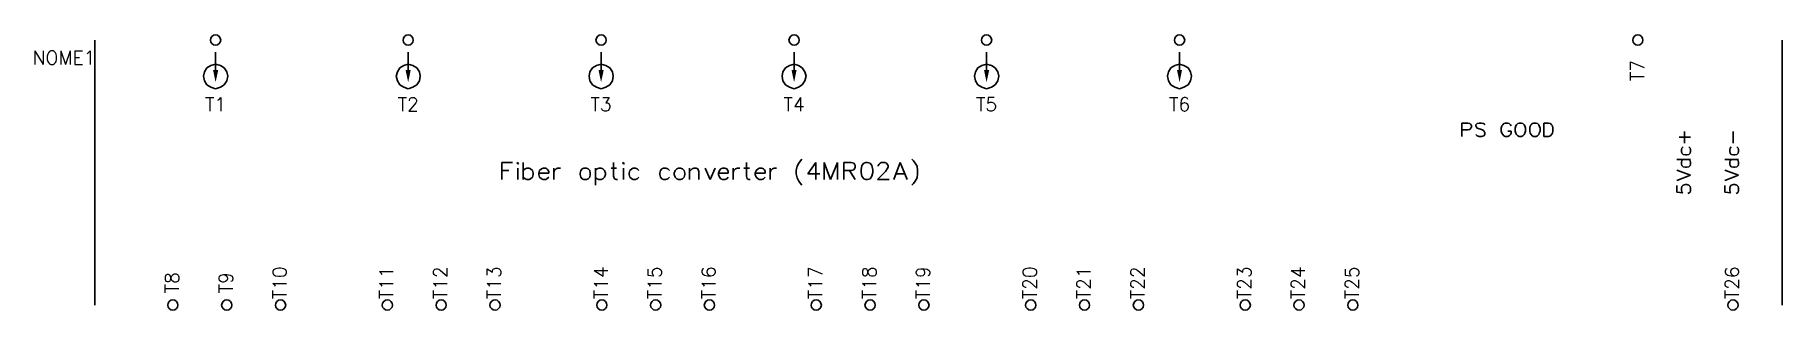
# Model space of a CAD drawing. Extents: x 465 to 721, y 195 to 236.
import ezdxf
from ezdxf.enums import TextEntityAlignment as Align

# ---------------------------------------------------------------- set-up
doc = ezdxf.new("R2010")
doc.units = 0
doc.header["$MEASUREMENT"] = 0
doc.layers.get('0').update_dxf_attribs({"linetype": 'CONTINUOUS'})
doc.styles.add('ROMANS', font='romans')

msp = doc.modelspace()

# ---------------------------------------------------------------- hatches: boundary and pattern name
at = {"linetype": 'Continuous'}
for points in [[(491.36, 230.64), (491.73, 228.86), (492.12, 230.64)], [(519.51, 230.64), (519.9, 228.86), (520.27, 230.64)], [(547.74, 230.64), (548.11, 228.86), (548.5, 230.64)], [(575.97, 230.64), (576.34, 228.86), (576.7, 230.64)], [(604.12, 230.64), (604.49, 228.86), (604.88, 230.64)], [(632.35, 230.64), (632.72, 228.86), (633.08, 230.64)]]:
    msp.add_hatch(color=256, dxfattribs=at).paths.add_polyline_path(points)

# ---------------------------------------------------------------- linework, layer by layer
for p, q in [((474.09, 196.22), (474.09, 235.04)), ((491.73, 229.75), (491.73, 233.26)), ((519.9, 229.75), (519.9, 233.26)), ((548.11, 229.75), (548.11, 233.26)), ((576.34, 229.75), (576.34, 233.26)), ((604.49, 229.75), (604.49, 233.26)), ((632.72, 229.75), (632.72, 233.26)), ((720.84, 235.04), (720.84, 196.22)), ((490.1, 230.38), (489.97, 229.75)), ((490.47, 230.95), (490.1, 230.38)), ((491.04, 231.32), (490.47, 230.95)), ((491.73, 231.5), (491.04, 231.32)), ((492.43, 231.32), (491.73, 231.5)), ((492.98, 230.95), (492.43, 231.32)), ((493.38, 230.38), (492.98, 230.95)), ((493.51, 229.75), (493.38, 230.38)), ((518.33, 230.38), (518.15, 229.75)), ((518.7, 230.95), (518.33, 230.38)), ((519.27, 231.32), (518.7, 230.95)), ((519.9, 231.5), (519.27, 231.32)), ((520.59, 231.32), (519.9, 231.5)), ((521.16, 230.95), (520.59, 231.32)), ((521.53, 230.38), (521.16, 230.95)), ((521.66, 229.75), (521.53, 230.38)), ((546.48, 230.38), (546.35, 229.75)), ((546.85, 230.95), (546.48, 230.38)), ((547.43, 231.32), (546.85, 230.95)), ((548.11, 231.5), (547.43, 231.32)), ((548.81, 231.32), (548.11, 231.5)), ((549.37, 230.95), (548.81, 231.32)), ((549.76, 230.38), (549.37, 230.95)), ((549.89, 229.75), (549.76, 230.38)), ((574.71, 230.38), (574.58, 229.75)), ((575.08, 230.95), (574.71, 230.38)), ((575.65, 231.32), (575.08, 230.95)), ((576.34, 231.5), (575.65, 231.32)), ((576.97, 231.32), (576.34, 231.5)), ((577.54, 230.95), (576.97, 231.32)), ((577.91, 230.38), (577.54, 230.95)), ((578.09, 229.75), (577.91, 230.38)), ((602.86, 230.38), (602.73, 229.75)), ((603.23, 230.95), (602.86, 230.38)), ((603.81, 231.32), (603.23, 230.95)), ((604.49, 231.5), (603.81, 231.32)), ((605.2, 231.32), (604.49, 231.5)), ((605.75, 230.95), (605.2, 231.32)), ((606.14, 230.38), (605.75, 230.95)), ((606.27, 229.75), (606.14, 230.38)), ((631.09, 230.38), (630.96, 229.75)), ((631.46, 230.95), (631.09, 230.38)), ((632.04, 231.32), (631.46, 230.95)), ((632.72, 231.5), (632.04, 231.32)), ((633.35, 231.32), (632.72, 231.5)), ((633.98, 230.95), (633.35, 231.32)), ((634.34, 230.38), (633.98, 230.95)), ((634.47, 229.75), (634.34, 230.38)), ((489.97, 229.75), (490.1, 229.07)), ((490.1, 229.07), (490.47, 228.49)), ((490.47, 228.49), (491.04, 228.12)), ((491.04, 228.12), (491.73, 227.91)), ((491.73, 227.91), (492.43, 228.12)), ((492.43, 228.12), (492.98, 228.49)), ((492.98, 228.49), (493.38, 229.07)), ((493.38, 229.07), (493.51, 229.75)), ((518.15, 229.75), (518.33, 229.07)), ((518.33, 229.07), (518.7, 228.49)), ((518.7, 228.49), (519.27, 228.12)), ((519.27, 228.12), (519.9, 227.91)), ((519.9, 227.91), (520.59, 228.12)), ((520.59, 228.12), (521.16, 228.49)), ((521.16, 228.49), (521.53, 229.07)), ((521.53, 229.07), (521.66, 229.75)), ((546.35, 229.75), (546.48, 229.07)), ((546.48, 229.07), (546.85, 228.49)), ((546.85, 228.49), (547.43, 228.12)), ((547.43, 228.12), (548.11, 227.91)), ((548.11, 227.91), (548.81, 228.12)), ((548.81, 228.12), (549.37, 228.49)), ((549.37, 228.49), (549.76, 229.07)), ((549.76, 229.07), (549.89, 229.75)), ((574.58, 229.75), (574.71, 229.07)), ((574.71, 229.07), (575.08, 228.49)), ((575.08, 228.49), (575.65, 228.12)), ((575.65, 228.12), (576.34, 227.91)), ((576.34, 227.91), (576.97, 228.12)), ((576.97, 228.12), (577.54, 228.49)), ((577.54, 228.49), (577.91, 229.07)), ((577.91, 229.07), (578.09, 229.75)), ((602.73, 229.75), (602.86, 229.07)), ((602.86, 229.07), (603.23, 228.49)), ((603.23, 228.49), (603.81, 228.12)), ((603.81, 228.12), (604.49, 227.91)), ((604.49, 227.91), (605.2, 228.12)), ((605.2, 228.12), (605.75, 228.49)), ((605.75, 228.49), (606.14, 229.07)), ((606.14, 229.07), (606.27, 229.75)), ((630.96, 229.75), (631.09, 229.07)), ((631.09, 229.07), (631.46, 228.49)), ((631.46, 228.49), (632.04, 228.12)), ((632.04, 228.12), (632.72, 227.91)), ((632.72, 227.91), (633.35, 228.12)), ((633.35, 228.12), (633.98, 228.49)), ((633.98, 228.49), (634.34, 229.07)), ((634.34, 229.07), (634.47, 229.75)), ((674.01, 220.89), (674.01, 222.88)), ((674.01, 222.88), (674.87, 222.88)), ((674.87, 222.88), (675.19, 222.83)), ((675.19, 222.83), (675.27, 222.7)), ((675.27, 222.7), (675.4, 222.51)), ((675.4, 222.51), (675.4, 222.25)), ((676.26, 222.83), (676.03, 222.64)), ((676.03, 222.64), (676.03, 222.46)), ((676.03, 222.46), (676.13, 222.25)), ((676.52, 222.88), (676.26, 222.83)), ((676.89, 222.88), (676.52, 222.88)), ((677.2, 222.83), (676.89, 222.88)), ((677.39, 222.64), (677.2, 222.83)), ((679.85, 222.46), (679.77, 222.15)), ((679.98, 222.64), (679.85, 222.46)), ((680.17, 222.83), (679.98, 222.64)), ((680.35, 222.88), (680.17, 222.83)), ((680.72, 222.88), (680.35, 222.88)), ((680.93, 222.83), (680.72, 222.88)), ((681.11, 222.64), (680.93, 222.83)), ((681.24, 222.46), (681.11, 222.64)), ((681.92, 222.46), (681.79, 222.15)), ((681.98, 222.64), (681.92, 222.46)), ((682.18, 222.83), (681.98, 222.64)), ((682.37, 222.88), (682.18, 222.83)), ((682.74, 222.88), (682.37, 222.88)), ((682.92, 222.83), (682.74, 222.88)), ((683.13, 222.64), (682.92, 222.83)), ((683.23, 222.46), (683.13, 222.64)), ((683.31, 222.15), (683.23, 222.46)), ((683.99, 222.46), (683.94, 222.15)), ((684.12, 222.64), (683.99, 222.46)), ((684.31, 222.83), (684.12, 222.64)), ((684.49, 222.88), (684.31, 222.83)), ((684.88, 222.88), (684.49, 222.88)), ((685.07, 222.83), (684.88, 222.88)), ((685.25, 222.64), (685.07, 222.83)), ((685.3, 222.46), (685.25, 222.64)), ((685.44, 222.15), (685.3, 222.46)), ((686.01, 220.89), (686.01, 222.88)), ((686.01, 222.88), (686.69, 222.88)), ((686.69, 222.88), (686.96, 222.83)), ((686.96, 222.83), (687.14, 222.64)), ((687.14, 222.64), (687.27, 222.46)), ((687.27, 222.46), (687.32, 222.15)), ((674.87, 221.88), (674.01, 221.88)), ((675.19, 221.94), (674.87, 221.88)), ((675.27, 222.07), (675.19, 221.94)), ((675.4, 222.25), (675.27, 222.07)), ((676.26, 220.99), (676.03, 221.2)), ((676.13, 222.25), (676.26, 222.15)), ((676.26, 222.15), (677.02, 221.88)), ((676.52, 220.89), (676.26, 220.99)), ((676.89, 220.89), (676.52, 220.89)), ((677.2, 220.99), (676.89, 220.89)), ((677.02, 221.88), (677.2, 221.75)), ((677.2, 221.75), (677.39, 221.44)), ((677.39, 221.2), (677.2, 220.99)), ((677.39, 221.44), (677.39, 221.2)), ((679.77, 222.15), (679.77, 221.7)), ((679.77, 221.7), (679.85, 221.39)), ((679.85, 221.39), (679.98, 221.2)), ((679.98, 221.2), (680.17, 220.99)), ((680.17, 220.99), (680.35, 220.89)), ((680.35, 220.89), (680.72, 220.89)), ((681.24, 221.7), (680.72, 221.7)), ((680.72, 220.89), (680.93, 220.99)), ((680.93, 220.99), (681.11, 221.2)), ((681.11, 221.2), (681.24, 221.39)), ((681.24, 221.39), (681.24, 221.7)), ((681.79, 222.15), (681.79, 221.7)), ((681.79, 221.7), (681.92, 221.39)), ((681.92, 221.39), (681.98, 221.2)), ((681.98, 221.2), (682.18, 220.99)), ((682.18, 220.99), (682.37, 220.89)), ((682.37, 220.89), (682.74, 220.89)), ((682.74, 220.89), (682.92, 220.99)), ((682.92, 220.99), (683.13, 221.2)), ((683.13, 221.2), (683.23, 221.39)), ((683.23, 221.39), (683.31, 221.7)), ((683.31, 221.7), (683.31, 222.15)), ((683.94, 222.15), (683.94, 221.7)), ((683.94, 221.7), (683.99, 221.39)), ((683.99, 221.39), (684.12, 221.2)), ((684.12, 221.2), (684.31, 220.99)), ((684.31, 220.99), (684.49, 220.89)), ((684.49, 220.89), (684.88, 220.89)), ((684.88, 220.89), (685.07, 220.99)), ((685.07, 220.99), (685.25, 221.2)), ((685.25, 221.2), (685.3, 221.39)), ((685.3, 221.39), (685.44, 221.7)), ((685.44, 221.7), (685.44, 222.15)), ((686.69, 220.89), (686.01, 220.89)), ((686.96, 220.99), (686.69, 220.89)), ((687.14, 221.2), (686.96, 220.99)), ((687.27, 221.39), (687.14, 221.2)), ((687.32, 221.7), (687.27, 221.39)), ((687.32, 222.15), (687.32, 221.7)), ((707.44, 220.81), (705.77, 220.81)), ((706.58, 221.62), (706.58, 219.94)), ((713.68, 219.94), (713.68, 221.62)), ((577.28, 217.35), (577.02, 216.98)), ((577.46, 217.61), (577.28, 217.35)), ((593.56, 217.61), (593.82, 217.35)), ((593.82, 217.35), (594.06, 216.98)), ((705.45, 217.53), (707.44, 217.53)), ((706.19, 219.18), (706.13, 219)), ((706.13, 219), (706.13, 218.69)), ((706.13, 218.69), (706.19, 218.48)), ((706.19, 217.35), (706.13, 217.17)), ((706.39, 219.37), (706.19, 219.18)), ((706.19, 218.48), (706.39, 218.29)), ((706.39, 217.53), (706.19, 217.35)), ((706.39, 218.29), (706.71, 218.24)), ((706.71, 218.24), (706.89, 218.24)), ((706.89, 218.24), (707.21, 218.29)), ((707.39, 219.18), (707.21, 219.37)), ((707.21, 218.29), (707.39, 218.48)), ((707.39, 217.35), (707.21, 217.53)), ((707.44, 219), (707.39, 219.18)), ((707.39, 218.48), (707.44, 218.69)), ((707.44, 217.17), (707.39, 217.35)), ((707.44, 218.69), (707.44, 219)), ((712.48, 217.53), (714.49, 217.53)), ((713.24, 219.18), (713.18, 219)), ((713.18, 219), (713.18, 218.69)), ((713.18, 218.69), (713.24, 218.48)), ((713.24, 217.35), (713.18, 217.17)), ((713.42, 219.37), (713.24, 219.18)), ((713.24, 218.48), (713.42, 218.29)), ((713.42, 217.53), (713.24, 217.35)), ((713.42, 218.29), (713.73, 218.24)), ((713.73, 218.24), (713.92, 218.24)), ((713.92, 218.24), (714.23, 218.29)), ((714.44, 219.18), (714.23, 219.37)), ((714.23, 218.29), (714.44, 218.48)), ((714.44, 217.35), (714.23, 217.53)), ((714.49, 219), (714.44, 219.18)), ((714.44, 218.48), (714.49, 218.69)), ((714.49, 217.17), (714.44, 217.35)), ((714.49, 218.69), (714.49, 219)), ((533.59, 214.6), (533.59, 217.11)), ((533.59, 217.11), (535.16, 217.11)), ((534.61, 215.91), (533.59, 215.91)), ((535.92, 217.11), (535.79, 216.98)), ((535.79, 216.98), (535.92, 216.85)), ((536.05, 216.98), (535.92, 217.11)), ((535.92, 216.85), (536.05, 216.98)), ((535.92, 216.28), (535.92, 214.6)), ((536.73, 214.6), (536.73, 217.11)), ((536.73, 215.91), (536.99, 216.17)), ((536.99, 214.7), (536.73, 214.96)), ((536.99, 216.17), (537.26, 216.28)), ((537.26, 214.6), (536.99, 214.7)), ((537.26, 216.28), (537.57, 216.28)), ((537.57, 216.28), (537.81, 216.17)), ((537.81, 214.7), (537.57, 214.6)), ((537.81, 216.17), (538.07, 215.91)), ((538.07, 214.96), (537.81, 214.7)), ((538.07, 215.91), (538.2, 215.54)), ((538.2, 215.33), (538.07, 214.96)), ((538.2, 215.54), (538.2, 215.33)), ((539.12, 215.91), (539.01, 215.54)), ((539.01, 215.54), (540.45, 215.54)), ((539.01, 215.54), (539.01, 215.33)), ((539.01, 215.33), (539.12, 214.96)), ((539.38, 216.17), (539.12, 215.91)), ((539.12, 214.96), (539.38, 214.7)), ((539.64, 216.28), (539.38, 216.17)), ((539.38, 214.7), (539.64, 214.6)), ((540.01, 216.28), (539.64, 216.28)), ((540.19, 216.17), (540.01, 216.28)), ((540.01, 214.6), (540.19, 214.7)), ((540.32, 216.04), (540.19, 216.17)), ((540.19, 214.7), (540.45, 214.96)), ((540.45, 215.78), (540.32, 216.04)), ((540.45, 215.54), (540.45, 215.78)), ((541.21, 214.6), (541.21, 216.28)), ((541.21, 215.54), (541.32, 215.91)), ((541.32, 215.91), (541.53, 216.17)), ((541.53, 216.17), (541.76, 216.28)), ((541.76, 216.28), (542.16, 216.28)), ((545.17, 215.91), (545.04, 215.54)), ((545.04, 215.54), (545.04, 215.33)), ((545.04, 215.33), (545.17, 214.96)), ((545.35, 216.17), (545.17, 215.91)), ((545.17, 214.96), (545.35, 214.7)), ((545.59, 216.28), (545.35, 216.17)), ((545.35, 214.7), (545.59, 214.6)), ((545.98, 216.28), (545.59, 216.28)), ((546.22, 216.17), (545.98, 216.28)), ((545.98, 214.6), (546.22, 214.7)), ((546.48, 215.91), (546.22, 216.17)), ((546.22, 214.7), (546.48, 214.96)), ((546.53, 215.54), (546.48, 215.91)), ((546.48, 214.96), (546.53, 215.33)), ((546.53, 215.33), (546.53, 215.54)), ((547.29, 216.28), (547.29, 213.76)), ((547.29, 215.91), (547.56, 216.17)), ((547.56, 214.7), (547.29, 214.96)), ((547.56, 216.17), (547.79, 216.28)), ((547.79, 214.6), (547.56, 214.7)), ((547.79, 216.28), (548.11, 216.28)), ((548.11, 216.28), (548.37, 216.17)), ((548.37, 214.7), (548.11, 214.6)), ((548.37, 216.17), (548.63, 215.91)), ((548.63, 214.96), (548.37, 214.7)), ((548.63, 215.91), (548.74, 215.54)), ((548.74, 215.33), (548.63, 214.96)), ((548.74, 215.54), (548.74, 215.33)), ((550.39, 216.28), (549.57, 216.28)), ((549.94, 217.11), (549.94, 215.1)), ((549.94, 215.1), (550.07, 214.7)), ((550.07, 214.7), (550.31, 214.6)), ((551.38, 217.11), (551.25, 216.98)), ((551.25, 216.98), (551.38, 216.85)), ((551.51, 216.98), (551.38, 217.11)), ((551.38, 216.85), (551.51, 216.98)), ((551.38, 216.28), (551.38, 214.6)), ((552.33, 215.91), (552.2, 215.54)), ((552.2, 215.54), (552.2, 215.33)), ((552.2, 215.33), (552.33, 214.96)), ((552.59, 216.17), (552.33, 215.91)), ((552.33, 214.96), (552.59, 214.7)), ((552.82, 216.28), (552.59, 216.17)), ((552.59, 214.7), (552.82, 214.6)), ((553.14, 216.28), (552.82, 216.28)), ((553.4, 216.17), (553.14, 216.28)), ((553.14, 214.6), (553.4, 214.7)), ((553.64, 215.91), (553.4, 216.17)), ((553.4, 214.7), (553.64, 214.96)), ((556.78, 215.91), (556.68, 215.54)), ((556.68, 215.54), (556.68, 215.33)), ((556.68, 215.33), (556.78, 214.96)), ((556.99, 216.17), (556.78, 215.91)), ((556.78, 214.96), (556.99, 214.7)), ((557.23, 216.28), (556.99, 216.17)), ((556.99, 214.7), (557.23, 214.6)), ((557.6, 216.28), (557.23, 216.28)), ((557.86, 216.17), (557.6, 216.28)), ((557.6, 214.6), (557.86, 214.7)), ((558.12, 215.91), (557.86, 216.17)), ((557.86, 214.7), (558.12, 214.96)), ((558.93, 215.91), (558.8, 215.54)), ((558.8, 215.54), (558.8, 215.33)), ((558.8, 215.33), (558.93, 214.96)), ((559.17, 216.17), (558.93, 215.91)), ((558.93, 214.96), (559.17, 214.7)), ((559.43, 216.28), (559.17, 216.17)), ((559.17, 214.7), (559.43, 214.6)), ((559.74, 216.28), (559.43, 216.28)), ((560.01, 216.17), (559.74, 216.28)), ((559.74, 214.6), (560.01, 214.7)), ((560.24, 215.91), (560.01, 216.17)), ((560.01, 214.7), (560.24, 214.96)), ((560.37, 215.54), (560.24, 215.91)), ((560.24, 214.96), (560.37, 215.33)), ((560.37, 215.33), (560.37, 215.54)), ((561.06, 216.28), (561.06, 214.6)), ((561.06, 215.78), (561.45, 216.17)), ((561.45, 216.17), (561.68, 216.28)), ((561.68, 216.28), (562, 216.28)), ((562, 216.28), (562.26, 216.17)), ((562.26, 216.17), (562.39, 215.78)), ((562.39, 215.78), (562.39, 214.6)), ((563.34, 216.28), (564.07, 214.6)), ((564.07, 214.6), (564.78, 216.28)), ((565.41, 215.91), (565.28, 215.54)), ((565.28, 215.54), (566.72, 215.54)), ((565.28, 215.54), (565.28, 215.33)), ((565.28, 215.33), (565.41, 214.96)), ((565.64, 216.17), (565.41, 215.91)), ((565.41, 214.96), (565.64, 214.7)), ((565.85, 216.28), (565.64, 216.17)), ((565.64, 214.7), (565.85, 214.6)), ((566.22, 216.28), (565.85, 216.28)), ((566.48, 216.17), (566.22, 216.28)), ((566.22, 214.6), (566.48, 214.7)), ((566.59, 216.04), (566.48, 216.17)), ((566.48, 214.7), (566.72, 214.96)), ((566.72, 215.78), (566.59, 216.04)), ((566.72, 215.54), (566.72, 215.78)), ((567.42, 214.6), (567.42, 216.28)), ((567.42, 215.54), (567.53, 215.91)), ((567.53, 215.91), (567.79, 216.17)), ((567.79, 216.17), (568.05, 216.28)), ((568.05, 216.28), (568.42, 216.28)), ((569.81, 216.28), (569, 216.28)), ((569.36, 217.11), (569.36, 215.1)), ((569.36, 215.1), (569.5, 214.7)), ((569.5, 214.7), (569.73, 214.6)), ((570.81, 215.91), (570.67, 215.54)), ((570.67, 215.54), (572.12, 215.54)), ((570.67, 215.54), (570.67, 215.33)), ((570.67, 215.33), (570.81, 214.96)), ((571.07, 216.17), (570.81, 215.91)), ((570.81, 214.96), (571.07, 214.7)), ((571.25, 216.28), (571.07, 216.17)), ((571.07, 214.7), (571.25, 214.6)), ((571.62, 216.28), (571.25, 216.28)), ((571.88, 216.17), (571.62, 216.28)), ((571.62, 214.6), (571.88, 214.7)), ((572.01, 216.04), (571.88, 216.17)), ((571.88, 214.7), (572.12, 214.96)), ((572.12, 215.78), (572.01, 216.04)), ((572.12, 215.54), (572.12, 215.78)), ((572.82, 214.6), (572.82, 216.28)), ((572.82, 215.54), (572.96, 215.91)), ((572.96, 215.91), (573.19, 216.17)), ((573.19, 216.17), (573.45, 216.28)), ((573.45, 216.28), (573.77, 216.28)), ((576.78, 216.54), (576.65, 215.91)), ((576.65, 215.91), (576.65, 215.46)), ((576.65, 215.46), (576.78, 214.83)), ((577.02, 216.98), (576.78, 216.54)), ((576.78, 214.83), (577.02, 214.34)), ((579.53, 217.11), (578.35, 215.46)), ((578.35, 215.46), (580.11, 215.46)), ((579.53, 214.6), (579.53, 217.11)), ((580.74, 214.6), (580.74, 217.11)), ((580.74, 217.11), (581.68, 214.6)), ((581.68, 214.6), (582.68, 217.11)), ((582.68, 217.11), (582.68, 214.6)), ((583.62, 214.6), (583.62, 217.11)), ((583.62, 217.11), (584.7, 217.11)), ((584.7, 215.91), (583.62, 215.91)), ((584.44, 215.91), (585.27, 214.6)), ((584.7, 217.11), (585.06, 216.98)), ((585.06, 216.04), (584.7, 215.91)), ((585.06, 216.98), (585.2, 216.85)), ((585.2, 216.17), (585.06, 216.04)), ((585.2, 216.85), (585.27, 216.67)), ((585.27, 216.41), (585.2, 216.17)), ((585.27, 216.67), (585.27, 216.41)), ((586.27, 216.67), (586.14, 216.04)), ((586.14, 216.04), (586.14, 215.65)), ((586.14, 215.65), (586.27, 215.1)), ((586.53, 216.98), (586.27, 216.67)), ((586.27, 215.1), (586.53, 214.7)), ((586.85, 217.11), (586.53, 216.98)), ((586.53, 214.7), (586.85, 214.6)), ((587.08, 217.11), (586.85, 217.11)), ((587.48, 216.98), (587.08, 217.11)), ((587.08, 214.6), (587.48, 214.7)), ((587.71, 216.67), (587.48, 216.98)), ((587.48, 214.7), (587.71, 215.1)), ((587.84, 216.04), (587.71, 216.67)), ((587.71, 215.1), (587.84, 215.65)), ((587.84, 215.65), (587.84, 216.04)), ((589.73, 215.78), (588.52, 214.6)), ((588.66, 216.67), (588.79, 216.85)), ((588.66, 216.54), (588.66, 216.67)), ((588.79, 216.85), (588.92, 216.98)), ((588.92, 216.98), (589.1, 217.11)), ((589.1, 217.11), (589.6, 217.11)), ((589.6, 217.11), (589.86, 216.98)), ((589.97, 216.17), (589.73, 215.78)), ((589.86, 216.98), (589.97, 216.85)), ((589.97, 216.85), (590.1, 216.67)), ((590.1, 216.41), (589.97, 216.17)), ((590.1, 216.67), (590.1, 216.41)), ((590.91, 214.6), (591.85, 217.11)), ((592.48, 215.46), (591.3, 215.46)), ((591.85, 217.11), (592.88, 214.6)), ((594.06, 216.98), (594.32, 216.54)), ((594.32, 214.83), (594.06, 214.34)), ((594.32, 216.54), (594.37, 215.91)), ((594.37, 215.46), (594.32, 214.83)), ((594.37, 215.91), (594.37, 215.46)), ((707.44, 215.23), (705.45, 215.96)), ((705.45, 214.47), (707.44, 215.23)), ((706.13, 217.17), (706.13, 216.85)), ((706.13, 216.85), (706.19, 216.67)), ((706.19, 216.67), (706.39, 216.48)), ((706.39, 216.48), (706.71, 216.41)), ((706.71, 216.41), (706.89, 216.41)), ((706.89, 216.41), (707.21, 216.48)), ((707.21, 216.48), (707.39, 216.67)), ((707.39, 216.67), (707.44, 216.85)), ((707.44, 216.85), (707.44, 217.17)), ((714.49, 215.23), (712.48, 215.96)), ((712.48, 214.47), (714.49, 215.23)), ((713.18, 217.17), (713.18, 216.85)), ((713.18, 216.85), (713.24, 216.67)), ((713.24, 216.67), (713.42, 216.48)), ((713.42, 216.48), (713.73, 216.41)), ((713.73, 216.41), (713.92, 216.41)), ((713.92, 216.41), (714.23, 216.48)), ((714.23, 216.48), (714.44, 216.67)), ((714.44, 216.67), (714.49, 216.85)), ((714.49, 216.85), (714.49, 217.17)), ((537.57, 214.6), (537.26, 214.6)), ((539.64, 214.6), (540.01, 214.6)), ((545.59, 214.6), (545.98, 214.6)), ((548.11, 214.6), (547.79, 214.6)), ((550.31, 214.6), (550.52, 214.6)), ((552.82, 214.6), (553.14, 214.6)), ((557.23, 214.6), (557.6, 214.6)), ((559.43, 214.6), (559.74, 214.6)), ((565.85, 214.6), (566.22, 214.6)), ((569.73, 214.6), (569.91, 214.6)), ((571.25, 214.6), (571.62, 214.6)), ((577.02, 214.34), (577.28, 214.02)), ((577.28, 214.02), (577.46, 213.76)), ((586.85, 214.6), (587.08, 214.6)), ((588.52, 214.6), (590.23, 214.6)), ((593.82, 214.02), (593.56, 213.76)), ((594.06, 214.34), (593.82, 214.02)), ((705.45, 213.71), (705.45, 212.76)), ((705.45, 212.76), (706.32, 212.63)), ((706.13, 213.34), (706.19, 213.58)), ((706.13, 213.02), (706.13, 213.34)), ((706.19, 212.76), (706.13, 213.02)), ((706.19, 213.58), (706.39, 213.76)), ((706.32, 212.63), (706.19, 212.76)), ((706.39, 213.76), (706.71, 213.89)), ((706.71, 213.89), (706.89, 213.89)), ((706.89, 213.89), (707.21, 213.76)), ((707.26, 212.63), (707.08, 212.58)), ((707.21, 213.76), (707.39, 213.58)), ((707.39, 212.76), (707.26, 212.63)), ((707.39, 213.58), (707.44, 213.34)), ((707.44, 213.02), (707.39, 212.76)), ((707.44, 213.34), (707.44, 213.02)), ((712.48, 213.71), (712.48, 212.76)), ((712.48, 212.76), (713.37, 212.63)), ((713.18, 213.34), (713.24, 213.58)), ((713.18, 213.02), (713.18, 213.34)), ((713.24, 212.76), (713.18, 213.02)), ((713.24, 213.58), (713.42, 213.76)), ((713.37, 212.63), (713.24, 212.76)), ((713.42, 213.76), (713.73, 213.89)), ((713.73, 213.89), (713.92, 213.89)), ((713.92, 213.89), (714.23, 213.76)), ((714.31, 212.63), (714.13, 212.58)), ((714.23, 213.76), (714.44, 213.58)), ((714.44, 212.76), (714.31, 212.63)), ((714.44, 213.58), (714.49, 213.34)), ((714.49, 213.02), (714.44, 212.76)), ((714.49, 213.34), (714.49, 213.02))]:
    msp.add_line(p, q)
at = {"color": 0}
for centre in [(491.73, 235.04), (519.9, 235.04), (548.11, 235.04), (576.34, 235.04), (604.49, 235.04), (632.72, 235.04), (699.74, 235.04), (485.48, 196.22), (493.36, 196.22), (501.23, 196.22), (516.85, 196.22), (524.72, 196.22), (532.6, 196.22), (548.22, 196.22), (556.09, 196.22), (563.96, 196.22), (579.58, 196.22), (587.46, 196.22), (595.33, 196.22), (610.95, 196.22), (618.82, 196.22), (626.7, 196.22), (642.32, 196.22), (650.19, 196.22), (658.06, 196.22), (713.66, 196.22)]:
    msp.add_circle(centre, 0.75, dxfattribs=at)

# ---------------------------------------------------------------- texts
at = {"lineweight": -3, "style": 'ROMANS'}
for tag, text, p in [('NOME1', '', (469.55, 232.44)), ('T1', '1', (491.73, 225.62)), ('T2', '1', (519.9, 225.62)), ('T3', '1', (548.11, 225.62)), ('T4', '1', (576.34, 225.62)), ('T5', '1', (604.49, 225.62)), ('T6', '1', (632.72, 225.62))]:
    msp.add_attdef(tag, text=text, height=2, dxfattribs=at).set_placement(p, align=Align.MIDDLE_CENTER)
for tag, p in [('T7', (699.67, 230.57)), ('T8', (485.36, 199.48)), ('T9', (493.23, 199.48)), ('T10', (501.1, 199.48)), ('T11', (516.72, 199.48)), ('T12', (524.6, 199.48)), ('T13', (532.47, 199.48)), ('T14', (548.09, 199.48)), ('T15', (555.96, 199.48)), ('T16', (563.84, 199.48)), ('T17', (579.46, 199.48)), ('T18', (587.33, 199.48)), ('T19', (595.2, 199.48)), ('T20', (610.82, 199.48)), ('T21', (618.7, 199.48)), ('T22', (626.57, 199.48)), ('T23', (642.19, 199.48)), ('T24', (650.06, 199.48)), ('T25', (657.94, 199.48)), ('T26', (713.53, 199.48))]:
    msp.add_attdef(tag, text='1', height=2, rotation=90, dxfattribs=at).set_placement(p, align=Align.MIDDLE_CENTER)

doc.saveas('drawing.dxf')
